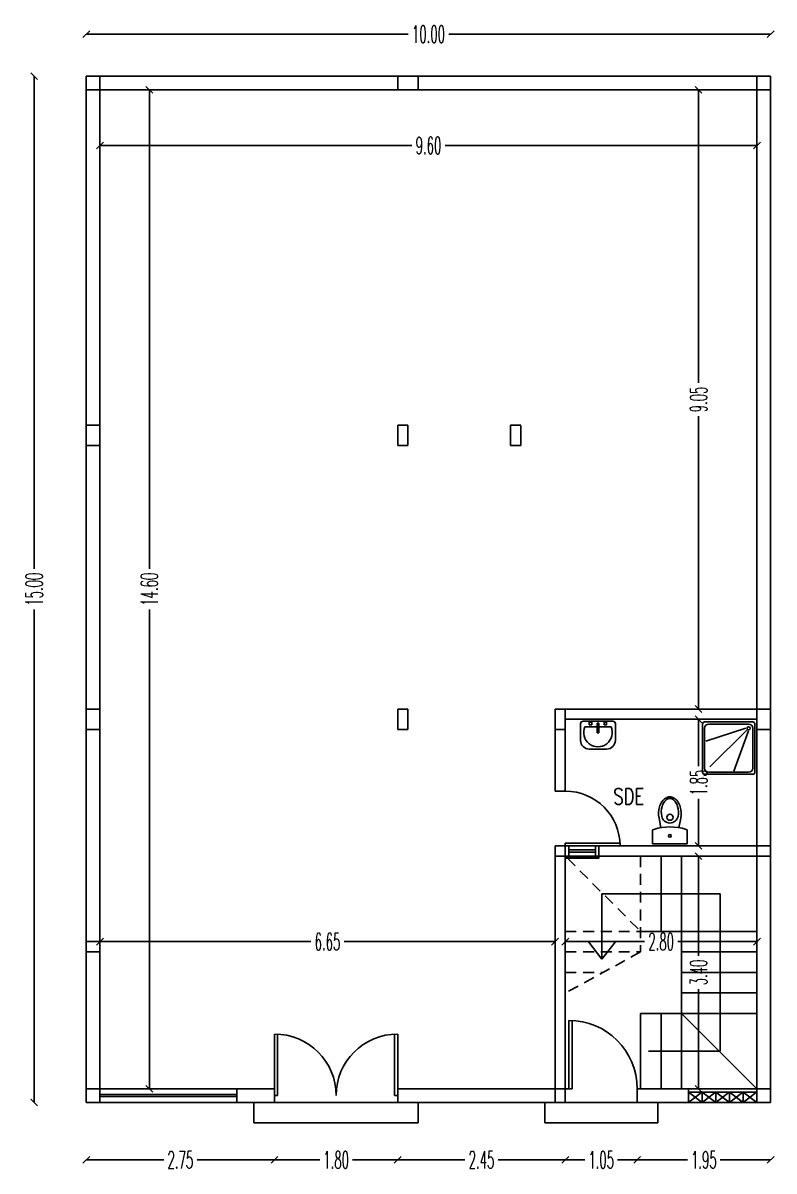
# Model space of a CAD drawing. Extents: x -110 to 3211, y -163 to 893.
# Drawn here: x 2055.47 to 2066.45, y 97.82 to 114.6 of the extents above; entities that cross this region are included whole.
import ezdxf

# ---------------------------------------------------------------- set-up
doc = ezdxf.new("R2010")
doc.units = 0
doc.header["$LTSCALE"] = 0.8
doc.header["$MEASUREMENT"] = 0
doc.linetypes.add('DASHED', pattern=[0.75, 0.5, -0.25])
doc.layers.get('0').update_dxf_attribs({"color": 5, "linetype": 'CONTINUOUS'})
doc.layers.get('DEFPOINTS').update_dxf_attribs({"linetype": 'CONTINUOUS'})
for name, color, linetype in [('DOOR', 3, 'CONTINUOUS'), ('DRAIN', 2, 'CONTINUOUS'), ('PIPE', 50, 'CONTINUOUS'), ('STR', 5, 'CONTINUOUS'), ('TEXT', 200, 'CONTINUOUS'), ('WALL', 6, 'CONTINUOUS'), ('WIN-PLN', 5, 'CONTINUOUS')]:
    doc.layers.add(name, color=color, linetype=linetype)
doc.styles.add('AYMAN-S', font='romant.shx', dxfattribs={"width": 0.7, "height": 0.15})
doc.styles.add('AYMOONY', font='romant.shx', dxfattribs={"width": 0.5})
doc.styles.add('ROMANT', font='ROMANC.SHX', dxfattribs={"width": 0.75})
doc.dimstyles.new('AYMAN-SIT', dxfattribs={"dimtxt": 0.25, "dimasz": 0.08, "dimexe": 0.18, "dimexo": 0.06, "dimgap": 0.05, "dimtad": 0, "dimzin": 1, "dimdsep": 46, "dimtxsty": 'AYMAN-S', "dimblk1": 'OBLIQUE', "dimblk2": 'OBLIQUE', "dimsah": 1, "dimcen": 0.09, "dimse1": 1, "dimse2": 1, "dimclrd": 256, "dimclre": 256, "dimclrt": 200, "dimadec": 0, "dimazin": 0, "dimtfac": 1, "dimtdec": 4, "dimtix": 1, "dimtmove": 0, "dimatfit": 3, "dimldrblk": 'OBLIQUE', "dimfxl": 1, "dimtolj": 1, "dimtzin": 0, "dimarcsym": 0})

# ---------------------------------------------------------------- blocks, each defined once
blk = doc.blocks.new('_OBLIQUE')
at = {"color": 0, "linetype": 'ByBlock'}
blk.add_line((-0.5, -0.5), (0.5, 0.5), dxfattribs=at)
blk = doc.blocks.new('*D258')
at = {"layer": 'DEFPOINTS', "color": 0, "ltscale": 0.8, "transparency": 16777216}
for p in [(2056.549, 113.621), (2057.321, 113.621), (2056.549, 99.021)]:
    blk.add_point(p, dxfattribs=at)
at = {"layer": 'PIPE', "color": 7, "lineweight": -2, "ltscale": 0.8, "transparency": 16777216}
for p, q in [((2057.321, 113.621), (2057.321, 106.619)), ((2057.321, 99.021), (2057.321, 106.024))]:
    blk.add_line(p, q, dxfattribs=at)
at = {"layer": 'PIPE', "color": 7, "lineweight": -2, "ltscale": 0.8, "transparency": 16777216, "xscale": 0.1, "yscale": 0.1, "zscale": 0.1}
for p, rotation in [((2057.321, 113.621), 90), ((2057.321, 99.021), 270)]:
    blk.add_blockref('_OBLIQUE', p, dxfattribs=dict(at, rotation=rotation))
at = {"layer": 'PIPE', "color": 7, "ltscale": 0.8, "transparency": 16777216, "insert": (2057.321, 106.321), "char_height": 0.25, "attachment_point": 5, "rotation": 90, "style": 'AYMOONY'}
blk.add_mtext('\\A1;14.60', dxfattribs=at)
blk = doc.blocks.new('*D259')
at = {"layer": 'DEFPOINTS', "color": 0, "ltscale": 0.8, "transparency": 16777216}
for p in [(2055.638, 113.821), (2056.399, 113.821), (2056.399, 98.821)]:
    blk.add_point(p, dxfattribs=at)
at = {"layer": 'PIPE', "color": 7, "lineweight": -2, "ltscale": 0.8, "transparency": 16777216}
for p, q in [((2055.638, 113.821), (2055.638, 106.619)), ((2055.638, 98.821), (2055.638, 106.024))]:
    blk.add_line(p, q, dxfattribs=at)
at = {"layer": 'PIPE', "color": 7, "lineweight": -2, "ltscale": 0.8, "transparency": 16777216, "xscale": 0.1, "yscale": 0.1, "zscale": 0.1}
for p, rotation in [((2055.638, 113.821), 90), ((2055.638, 98.821), 270)]:
    blk.add_blockref('_OBLIQUE', p, dxfattribs=dict(at, rotation=rotation))
at = {"layer": 'PIPE', "color": 7, "ltscale": 0.8, "transparency": 16777216, "insert": (2055.638, 106.321), "char_height": 0.25, "attachment_point": 5, "rotation": 90, "style": 'AYMOONY'}
blk.add_mtext('\\A1;15.00', dxfattribs=at)
blk = doc.blocks.new('*D260')
at = {"layer": 'DEFPOINTS', "color": 0, "ltscale": 0.8, "transparency": 16777216}
for p in [(2066.399, 114.434), (2056.399, 99.996), (2066.399, 99.996)]:
    blk.add_point(p, dxfattribs=at)
at = {"layer": 'PIPE', "color": 7, "lineweight": -2, "ltscale": 0.8, "transparency": 16777216}
for p, q in [((2056.399, 114.434), (2061.102, 114.434)), ((2066.399, 114.434), (2061.696, 114.434))]:
    blk.add_line(p, q, dxfattribs=at)
at = {"layer": 'PIPE', "color": 7, "lineweight": -2, "ltscale": 0.8, "transparency": 16777216, "xscale": 0.1, "yscale": 0.1, "zscale": 0.1, "rotation": 180}
blk.add_blockref('_OBLIQUE', (2056.399, 114.434), dxfattribs=at)
at = {"layer": 'PIPE', "color": 7, "lineweight": -2, "ltscale": 0.8, "transparency": 16777216, "xscale": 0.1, "yscale": 0.1, "zscale": 0.1}
blk.add_blockref('_OBLIQUE', (2066.399, 114.434), dxfattribs=at)
at = {"layer": 'PIPE', "color": 7, "ltscale": 0.8, "transparency": 16777216, "insert": (2061.399, 114.434), "char_height": 0.25, "attachment_point": 5, "style": 'AYMOONY'}
blk.add_mtext('\\A1;10.00', dxfattribs=at)
blk = doc.blocks.new('*D261')
at = {"layer": 'DEFPOINTS', "color": 0, "ltscale": 0.8, "transparency": 16777216}
for p in [(2056.599, 112.807), (2066.199, 112.807), (2066.199, 112.807)]:
    blk.add_point(p, dxfattribs=at)
at = {"layer": 'PIPE', "color": 7, "lineweight": -2, "ltscale": 0.8, "transparency": 16777216}
for p, q in [((2056.599, 112.807), (2061.155, 112.807)), ((2066.199, 112.807), (2061.642, 112.807))]:
    blk.add_line(p, q, dxfattribs=at)
at = {"layer": 'PIPE', "color": 7, "lineweight": -2, "ltscale": 0.8, "transparency": 16777216, "xscale": 0.1, "yscale": 0.1, "zscale": 0.1, "rotation": 180}
blk.add_blockref('_OBLIQUE', (2056.599, 112.807), dxfattribs=at)
at = {"layer": 'PIPE', "color": 7, "lineweight": -2, "ltscale": 0.8, "transparency": 16777216, "xscale": 0.1, "yscale": 0.1, "zscale": 0.1}
blk.add_blockref('_OBLIQUE', (2066.199, 112.807), dxfattribs=at)
at = {"layer": 'PIPE', "color": 7, "ltscale": 0.8, "transparency": 16777216, "insert": (2061.399, 112.807), "char_height": 0.25, "attachment_point": 5, "style": 'AYMOONY'}
blk.add_mtext('\\A1;9.60', dxfattribs=at)
blk = doc.blocks.new('*D262')
at = {"layer": 'DEFPOINTS', "color": 0, "ltscale": 0.8, "transparency": 16777216}
for p in [(2065.346, 113.621), (2066.136, 113.621), (2066.249, 104.571)]:
    blk.add_point(p, dxfattribs=at)
at = {"layer": 'PIPE', "color": 7, "lineweight": -2, "ltscale": 0.8, "transparency": 16777216}
for p, q in [((2065.346, 113.621), (2065.346, 109.34)), ((2065.346, 104.571), (2065.346, 108.853))]:
    blk.add_line(p, q, dxfattribs=at)
at = {"layer": 'PIPE', "color": 7, "lineweight": -2, "ltscale": 0.8, "transparency": 16777216, "xscale": 0.1, "yscale": 0.1, "zscale": 0.1}
for p, rotation in [((2065.346, 113.621), 90), ((2065.346, 104.571), 270)]:
    blk.add_blockref('_OBLIQUE', p, dxfattribs=dict(at, rotation=rotation))
at = {"layer": 'PIPE', "color": 7, "ltscale": 0.8, "transparency": 16777216, "insert": (2065.346, 109.096), "char_height": 0.25, "attachment_point": 5, "rotation": 90, "style": 'AYMOONY'}
blk.add_mtext('\\A1;9.05', dxfattribs=at)
blk = doc.blocks.new('D')
at = {"layer": 'DOOR', "color": 3}
for p, q in [((0, 1), (0, 0)), ((0.05, 0), (0.05, 0.999)), ((0, 0), (0.05, 0))]:
    blk.add_line(p, q, dxfattribs=at)
blk.add_arc((0, 0), 1, 0, 90, dxfattribs=at)
blk = doc.blocks.new('*D263')
at = {"layer": 'DEFPOINTS', "color": 0, "ltscale": 0.8, "transparency": 16777216}
for p in [(2065.332, 104.421), (2065.346, 102.571), (2065.394, 102.571)]:
    blk.add_point(p, dxfattribs=at)
at = {"layer": 'PIPE', "color": 7, "lineweight": -2, "ltscale": 0.8, "transparency": 16777216}
for p, q in [((2065.346, 104.421), (2065.346, 103.734)), ((2065.346, 102.571), (2065.346, 103.259))]:
    blk.add_line(p, q, dxfattribs=at)
at = {"layer": 'PIPE', "color": 7, "lineweight": -2, "ltscale": 0.8, "transparency": 16777216, "xscale": 0.1, "yscale": 0.1, "zscale": 0.1}
for p, rotation in [((2065.346, 104.421), 90), ((2065.346, 102.571), 270)]:
    blk.add_blockref('_OBLIQUE', p, dxfattribs=dict(at, rotation=rotation))
at = {"layer": 'PIPE', "color": 7, "ltscale": 0.8, "transparency": 16777216, "insert": (2065.346, 103.496), "char_height": 0.25, "attachment_point": 5, "rotation": 90, "style": 'AYMOONY'}
blk.add_mtext('\\A1;1.85', dxfattribs=at)
blk = doc.blocks.new('*D264')
at = {"layer": 'DEFPOINTS', "color": 0, "ltscale": 0.8, "transparency": 16777216}
for p in [(2065.149, 102.421), (2065.346, 102.421), (2065.149, 99.021)]:
    blk.add_point(p, dxfattribs=at)
at = {"layer": 'PIPE', "color": 7, "lineweight": -2, "ltscale": 0.8, "transparency": 16777216}
for p, q in [((2065.346, 102.421), (2065.346, 100.965)), ((2065.346, 99.021), (2065.346, 100.478))]:
    blk.add_line(p, q, dxfattribs=at)
at = {"layer": 'PIPE', "color": 7, "lineweight": -2, "ltscale": 0.8, "transparency": 16777216, "xscale": 0.1, "yscale": 0.1, "zscale": 0.1}
for p, rotation in [((2065.346, 102.421), 90), ((2065.346, 99.021), 270)]:
    blk.add_blockref('_OBLIQUE', p, dxfattribs=dict(at, rotation=rotation))
at = {"layer": 'PIPE', "color": 7, "ltscale": 0.8, "transparency": 16777216, "insert": (2065.346, 100.721), "char_height": 0.25, "attachment_point": 5, "rotation": 90, "style": 'AYMOONY'}
blk.add_mtext('\\A1;3.40', dxfattribs=at)
blk = doc.blocks.new('*D265')
at = {"layer": 'DEFPOINTS', "color": 0, "ltscale": 0.8, "transparency": 16777216}
for p in [(2056.599, 101.171), (2063.249, 101.171), (2063.249, 101.171)]:
    blk.add_point(p, dxfattribs=at)
at = {"layer": 'PIPE', "color": 7, "lineweight": -2, "ltscale": 0.8, "transparency": 16777216}
for p, q in [((2056.599, 101.171), (2059.68, 101.171)), ((2063.249, 101.171), (2060.167, 101.171))]:
    blk.add_line(p, q, dxfattribs=at)
at = {"layer": 'PIPE', "color": 7, "lineweight": -2, "ltscale": 0.8, "transparency": 16777216, "xscale": 0.1, "yscale": 0.1, "zscale": 0.1, "rotation": 180}
blk.add_blockref('_OBLIQUE', (2056.599, 101.171), dxfattribs=at)
at = {"layer": 'PIPE', "color": 7, "lineweight": -2, "ltscale": 0.8, "transparency": 16777216, "xscale": 0.1, "yscale": 0.1, "zscale": 0.1}
blk.add_blockref('_OBLIQUE', (2063.249, 101.171), dxfattribs=at)
at = {"layer": 'PIPE', "color": 7, "ltscale": 0.8, "transparency": 16777216, "insert": (2059.924, 101.171), "char_height": 0.25, "attachment_point": 5, "style": 'AYMOONY'}
blk.add_mtext('\\A1;6.65', dxfattribs=at)
blk = doc.blocks.new('*D267')
at = {"layer": 'DEFPOINTS', "color": 0, "ltscale": 0.8, "transparency": 16777216}
for p in [(2063.399, 101.171), (2066.199, 101.171), (2066.199, 101.171)]:
    blk.add_point(p, dxfattribs=at)
at = {"layer": 'PIPE', "color": 7, "lineweight": -2, "ltscale": 0.8, "transparency": 16777216}
for p, q in [((2063.399, 101.171), (2064.555, 101.171)), ((2066.199, 101.171), (2065.042, 101.171))]:
    blk.add_line(p, q, dxfattribs=at)
at = {"layer": 'PIPE', "color": 7, "lineweight": -2, "ltscale": 0.8, "transparency": 16777216, "xscale": 0.1, "yscale": 0.1, "zscale": 0.1, "rotation": 180}
blk.add_blockref('_OBLIQUE', (2063.399, 101.171), dxfattribs=at)
at = {"layer": 'PIPE', "color": 7, "lineweight": -2, "ltscale": 0.8, "transparency": 16777216, "xscale": 0.1, "yscale": 0.1, "zscale": 0.1}
blk.add_blockref('_OBLIQUE', (2066.199, 101.171), dxfattribs=at)
at = {"layer": 'PIPE', "color": 7, "ltscale": 0.8, "transparency": 16777216, "insert": (2064.799, 101.171), "char_height": 0.25, "attachment_point": 5, "style": 'AYMOONY'}
blk.add_mtext('\\A1;2.80', dxfattribs=at)
blk = doc.blocks.new('*D271')
at = {"layer": 'DEFPOINTS', "color": 0, "ltscale": 0.8, "transparency": 16777216}
for p in [(2056.399, 98.821), (2059.15, 98.821), (2059.15, 97.983)]:
    blk.add_point(p, dxfattribs=at)
at = {"layer": 'PIPE', "color": 7, "lineweight": -2, "ltscale": 0.8, "transparency": 16777216}
for p, q in [((2056.399, 97.983), (2057.531, 97.983)), ((2059.15, 97.983), (2058.018, 97.983))]:
    blk.add_line(p, q, dxfattribs=at)
at = {"layer": 'PIPE', "color": 7, "lineweight": -2, "ltscale": 0.8, "transparency": 16777216, "xscale": 0.1, "yscale": 0.1, "zscale": 0.1, "rotation": 180}
blk.add_blockref('_OBLIQUE', (2056.399, 97.983), dxfattribs=at)
at = {"layer": 'PIPE', "color": 7, "lineweight": -2, "ltscale": 0.8, "transparency": 16777216, "xscale": 0.1, "yscale": 0.1, "zscale": 0.1}
blk.add_blockref('_OBLIQUE', (2059.15, 97.983), dxfattribs=at)
at = {"layer": 'PIPE', "color": 7, "ltscale": 0.8, "transparency": 16777216, "insert": (2057.774, 97.983), "char_height": 0.25, "attachment_point": 5, "style": 'AYMOONY'}
blk.add_mtext('\\A1;2.75', dxfattribs=at)
blk = doc.blocks.new('*D272')
at = {"layer": 'DEFPOINTS', "color": 0, "ltscale": 0.8, "transparency": 16777216}
for p in [(2059.15, 98.821), (2060.95, 98.821), (2060.95, 97.983)]:
    blk.add_point(p, dxfattribs=at)
at = {"layer": 'PIPE', "color": 7, "lineweight": -2, "ltscale": 0.8, "transparency": 16777216}
for p, q in [((2059.15, 97.983), (2059.812, 97.983)), ((2060.95, 97.983), (2060.287, 97.983))]:
    blk.add_line(p, q, dxfattribs=at)
at = {"layer": 'PIPE', "color": 7, "lineweight": -2, "ltscale": 0.8, "transparency": 16777216, "xscale": 0.1, "yscale": 0.1, "zscale": 0.1, "rotation": 180}
blk.add_blockref('_OBLIQUE', (2059.15, 97.983), dxfattribs=at)
at = {"layer": 'PIPE', "color": 7, "lineweight": -2, "ltscale": 0.8, "transparency": 16777216, "xscale": 0.1, "yscale": 0.1, "zscale": 0.1}
blk.add_blockref('_OBLIQUE', (2060.95, 97.983), dxfattribs=at)
at = {"layer": 'PIPE', "color": 7, "ltscale": 0.8, "transparency": 16777216, "insert": (2060.05, 97.983), "char_height": 0.25, "attachment_point": 5, "style": 'AYMOONY'}
blk.add_mtext('\\A1;1.80', dxfattribs=at)
blk = doc.blocks.new('*D273')
at = {"layer": 'DEFPOINTS', "color": 0, "ltscale": 0.8, "transparency": 16777216}
for p in [(2060.95, 98.821), (2063.399, 98.821), (2063.399, 97.983)]:
    blk.add_point(p, dxfattribs=at)
at = {"layer": 'PIPE', "color": 7, "lineweight": -2, "ltscale": 0.8, "transparency": 16777216}
for p, q in [((2060.95, 97.983), (2061.931, 97.983)), ((2063.399, 97.983), (2062.418, 97.983))]:
    blk.add_line(p, q, dxfattribs=at)
at = {"layer": 'PIPE', "color": 7, "lineweight": -2, "ltscale": 0.8, "transparency": 16777216, "xscale": 0.1, "yscale": 0.1, "zscale": 0.1, "rotation": 180}
blk.add_blockref('_OBLIQUE', (2060.95, 97.983), dxfattribs=at)
at = {"layer": 'PIPE', "color": 7, "lineweight": -2, "ltscale": 0.8, "transparency": 16777216, "xscale": 0.1, "yscale": 0.1, "zscale": 0.1}
blk.add_blockref('_OBLIQUE', (2063.399, 97.983), dxfattribs=at)
at = {"layer": 'PIPE', "color": 7, "ltscale": 0.8, "transparency": 16777216, "insert": (2062.174, 97.983), "char_height": 0.25, "attachment_point": 5, "style": 'AYMOONY'}
blk.add_mtext('\\A1;2.45', dxfattribs=at)
blk = doc.blocks.new('*D274')
at = {"layer": 'DEFPOINTS', "color": 0, "ltscale": 0.8, "transparency": 16777216}
for p in [(2063.399, 98.821), (2064.449, 98.821), (2064.449, 97.983)]:
    blk.add_point(p, dxfattribs=at)
at = {"layer": 'PIPE', "color": 7, "lineweight": -2, "ltscale": 0.8, "transparency": 16777216}
for p, q in [((2063.399, 97.983), (2063.686, 97.983)), ((2064.449, 97.983), (2064.161, 97.983))]:
    blk.add_line(p, q, dxfattribs=at)
at = {"layer": 'PIPE', "color": 7, "lineweight": -2, "ltscale": 0.8, "transparency": 16777216, "xscale": 0.1, "yscale": 0.1, "zscale": 0.1, "rotation": 180}
blk.add_blockref('_OBLIQUE', (2063.399, 97.983), dxfattribs=at)
at = {"layer": 'PIPE', "color": 7, "lineweight": -2, "ltscale": 0.8, "transparency": 16777216, "xscale": 0.1, "yscale": 0.1, "zscale": 0.1}
blk.add_blockref('_OBLIQUE', (2064.449, 97.983), dxfattribs=at)
at = {"layer": 'PIPE', "color": 7, "ltscale": 0.8, "transparency": 16777216, "insert": (2063.924, 97.983), "char_height": 0.25, "attachment_point": 5, "style": 'AYMOONY'}
blk.add_mtext('\\A1;1.05', dxfattribs=at)
blk = doc.blocks.new('*D275')
at = {"layer": 'DEFPOINTS', "color": 0, "ltscale": 0.8, "transparency": 16777216}
for p in [(2064.449, 98.821), (2066.399, 98.821), (2066.399, 97.983)]:
    blk.add_point(p, dxfattribs=at)
at = {"layer": 'PIPE', "color": 7, "lineweight": -2, "ltscale": 0.8, "transparency": 16777216}
for p, q in [((2064.449, 97.983), (2065.186, 97.983)), ((2066.399, 97.983), (2065.661, 97.983))]:
    blk.add_line(p, q, dxfattribs=at)
at = {"layer": 'PIPE', "color": 7, "lineweight": -2, "ltscale": 0.8, "transparency": 16777216, "xscale": 0.1, "yscale": 0.1, "zscale": 0.1, "rotation": 180}
blk.add_blockref('_OBLIQUE', (2064.449, 97.983), dxfattribs=at)
at = {"layer": 'PIPE', "color": 7, "lineweight": -2, "ltscale": 0.8, "transparency": 16777216, "xscale": 0.1, "yscale": 0.1, "zscale": 0.1}
blk.add_blockref('_OBLIQUE', (2066.399, 97.983), dxfattribs=at)
at = {"layer": 'PIPE', "color": 7, "ltscale": 0.8, "transparency": 16777216, "insert": (2065.424, 97.983), "char_height": 0.25, "attachment_point": 5, "style": 'AYMOONY'}
blk.add_mtext('\\A1;1.95', dxfattribs=at)

msp = doc.modelspace()

# ---------------------------------------------------------------- hatches: boundary and pattern name
at = {"layer": 'WIN-PLN', "ltscale": 0.8}
h = msp.add_hatch(dxfattribs=at)
h.set_pattern_fill('NET', color=256, scale=0.1, angle=45, style=0)
h.set_pattern_definition([(45, (1897.676004, 0), (-0.0088388348, 0.0088388348), []), (135, (1897.676004, 0), (-0.0088388348, -0.0088388348), [])])
h.paths.add_polyline_path([(2063.891, 102.391), (2063.891, 102.421), (2063.399, 102.421), (2063.399, 102.391)])

# ---------------------------------------------------------------- linework, layer by layer
for p, q in [((2063.659, 104.394), (2064.092, 104.394)), ((2063.748, 104.339), (2063.748, 104.377)), ((2063.748, 104.377), (2063.786, 104.377)), ((2063.786, 104.377), (2063.786, 104.339)), ((2064.003, 104.377), (2063.965, 104.377)), ((2063.965, 104.377), (2063.965, 104.339)), ((2064.003, 104.339), (2064.003, 104.377)), ((2065.435, 104.382), (2066.138, 104.382)), ((2063.621, 104.113), (2063.621, 104.355)), ((2063.684, 104.313), (2063.863, 104.313)), ((2063.786, 104.339), (2063.748, 104.339)), ((2063.863, 104.364), (2063.888, 104.364)), ((2063.863, 104.224), (2063.863, 104.364)), ((2063.888, 104.262), (2063.863, 104.262)), ((2063.888, 104.224), (2063.863, 104.224)), ((2063.888, 104.364), (2063.888, 104.224)), ((2063.888, 104.313), (2064.067, 104.313)), ((2063.965, 104.339), (2064.003, 104.339)), ((2064.131, 104.355), (2064.131, 104.113)), ((2065.404, 103.647), (2065.404, 104.351)), ((2065.435, 103.708), (2065.435, 104.29)), ((2066.039, 104.29), (2065.45, 104.099)), ((2065.496, 104.351), (2066.077, 104.351)), ((2066.054, 104.267), (2065.511, 103.724)), ((2066.077, 104.252), (2065.863, 103.663)), ((2066.138, 104.29), (2066.138, 103.708)), ((2066.169, 104.351), (2066.169, 103.647)), ((2064.003, 103.986), (2063.748, 103.986)), ((2066.138, 103.617), (2065.435, 103.617)), ((2066.077, 103.647), (2065.496, 103.647)), ((2064.768, 102.977), (2064.793, 102.835)), ((2065.085, 102.977), (2065.06, 102.835)), ((2064.671, 102.794), (2064.671, 102.602)), ((2065.181, 102.602), (2065.181, 102.794)), ((2064.671, 102.602), (2065.181, 102.602))]:
    msp.add_line(p, q)
msp.add_lwpolyline([(2064.768, 102.977, -0.118499), (2064.775, 103.141, -0.081032), (2064.81, 103.216, -0.107012), (2064.867, 103.27, -0.137195), (2064.926, 103.287, -0.137195), (2064.986, 103.27, -0.107012), (2065.043, 103.216, -0.081032), (2065.078, 103.141, -0.118499), (2065.085, 102.977, -0.069003)], format="xyb")
msp.add_lwpolyline([(2064.807, 103.002, -0.118499), (2064.813, 103.148, -0.081032), (2064.842, 103.212, -0.107012), (2064.887, 103.254, -0.137195), (2064.926, 103.265, -0.137195), (2064.966, 103.254, -0.107012), (2065.011, 103.212, -0.081032), (2065.04, 103.148, -0.118499), (2065.046, 103.002, -0.820787)], format="xyb", close=True)
for centre, radius in [((2066.077, 104.29), 0.023), ((2064.928, 102.99), 0.045), ((2064.928, 102.717), 0.02)]:
    msp.add_circle(centre, radius)
for centre, radius, start, end in [((2063.659, 104.355), 0.0382, 90, 180), ((2064.092, 104.355), 0.0382, 0, 90), ((2065.435, 104.351), 0.0306, 90, 180), ((2066.138, 104.351), 0.0306, 0, 90), ((2063.876, 104.228), 0.209, 156.067, 23.933), ((2065.496, 104.29), 0.0612, 90, 180), ((2066.077, 104.29), 0.0612, 0, 90), ((2063.748, 104.113), 0.127, 180, 270), ((2064.003, 104.113), 0.127, 270, 0), ((2065.496, 103.708), 0.0612, 180, 270), ((2066.077, 103.708), 0.0612, 270, 0), ((2065.435, 103.647), 0.0306, 180, 270), ((2066.138, 103.647), 0.0306, 270, 0), ((2064.69, 102.794), 0.0185, 90.0033, 180.0033), ((2064.927, 102.059), 0.789, 72.57, 107.4367), ((2065.163, 102.794), 0.0185, 0.0033, 90.0033)]:
    msp.add_arc(centre, radius, start, end)
at = {"layer": 'DOOR', "ltscale": 0.8}
for p, q in [((2063.199, 99.021), (2063.249, 99.021)), ((2063.399, 99.021), (2063.449, 99.021))]:
    msp.add_line(p, q, dxfattribs=at)
at = {"layer": 'DRAIN', "color": 7, "ltscale": 0.8}
for p, q in [((2065.199, 98.971), (2065.199, 99.021)), ((2065.199, 98.821), (2065.394, 98.971)), ((2065.399, 98.821), (2065.199, 98.971)), ((2065.199, 98.971), (2066.199, 98.971)), ((2065.399, 98.821), (2065.594, 98.971)), ((2065.599, 98.821), (2065.399, 98.971)), ((2065.599, 98.821), (2065.794, 98.971)), ((2065.799, 98.821), (2065.599, 98.971)), ((2065.799, 98.821), (2065.994, 98.971)), ((2065.999, 98.821), (2065.799, 98.971)), ((2065.999, 98.821), (2066.194, 98.971)), ((2066.199, 98.821), (2065.999, 98.971))]:
    msp.add_line(p, q, dxfattribs=at)
at = {"layer": 'PIPE', "color": 7, "ltscale": 0.8}
for p, q in [((2065.662, 101.871), (2063.935, 101.871)), ((2063.935, 100.913), (2063.935, 101.871)), ((2065.662, 99.571), (2065.662, 101.871)), ((2063.935, 100.913), (2063.744, 101.164)), ((2063.935, 100.913), (2064.127, 101.164)), ((2065.662, 99.571), (2064.616, 99.571))]:
    msp.add_line(p, q, dxfattribs=at)
at = {"layer": 'STR', "color": 252, "linetype": 'DASHED', "ltscale": 0.4}
for p, q in [((2063.429, 102.391), (2064.499, 101.321)), ((2064.499, 102.421), (2064.499, 101.021)), ((2063.399, 101.321), (2064.499, 101.321)), ((2063.399, 101.021), (2064.499, 101.021)), ((2064.499, 101.021), (2063.399, 100.421)), ((2063.399, 100.721), (2063.949, 100.721))]:
    msp.add_line(p, q, dxfattribs=at)
at = {"layer": 'STR', "color": 252}
for p, q in [((2064.799, 102.421), (2064.799, 101.321)), ((2065.099, 102.421), (2065.099, 101.321)), ((2064.499, 101.321), (2066.199, 101.321)), ((2065.099, 100.121), (2065.099, 101.321)), ((2065.099, 101.021), (2066.199, 101.021)), ((2065.099, 100.721), (2066.199, 100.721)), ((2065.099, 100.421), (2066.199, 100.421)), ((2064.499, 100.121), (2066.199, 100.121)), ((2064.499, 100.121), (2064.499, 99.021)), ((2064.799, 100.121), (2064.799, 99.021)), ((2065.099, 100.121), (2065.099, 99.021)), ((2065.099, 100.121), (2066.199, 99.021)), ((2058.85, 98.821), (2058.85, 98.521)), ((2060.95, 98.821), (2059.15, 98.821)), ((2061.25, 98.821), (2061.25, 98.521)), ((2063.099, 98.821), (2063.099, 98.521)), ((2064.449, 98.821), (2063.399, 98.821)), ((2064.749, 98.821), (2064.749, 98.521)), ((2061.25, 98.521), (2058.85, 98.521)), ((2064.749, 98.521), (2063.099, 98.521))]:
    msp.add_line(p, q, dxfattribs=at)
at = {"layer": 'WALL'}
for p, q in [((2056.399, 113.821), (2056.399, 98.821)), ((2056.399, 113.821), (2066.399, 113.821)), ((2056.399, 113.821), (2056.399, 99.996)), ((2056.599, 113.821), (2056.599, 98.821)), ((2060.95, 113.621), (2060.95, 113.821)), ((2061.25, 113.621), (2061.25, 113.821)), ((2066.199, 113.821), (2066.199, 103.471)), ((2066.399, 113.821), (2066.399, 103.471)), ((2056.399, 113.621), (2060.95, 113.621)), ((2061.1, 113.621), (2060.95, 113.621)), ((2061.1, 113.621), (2066.399, 113.621)), ((2056.399, 112.621), (2056.399, 112.546)), ((2056.399, 112.621), (2056.399, 112.546)), ((2056.399, 112.471), (2056.399, 112.546)), ((2056.399, 112.471), (2056.399, 112.546)), ((2056.399, 108.721), (2056.599, 108.721)), ((2060.95, 108.721), (2061.1, 108.721)), ((2060.95, 108.721), (2060.95, 108.421)), ((2061.1, 108.421), (2061.1, 108.721)), ((2062.599, 108.721), (2062.749, 108.721)), ((2062.599, 108.721), (2062.599, 108.421)), ((2062.599, 108.716), (2062.599, 108.421)), ((2062.749, 108.716), (2062.749, 108.421)), ((2056.399, 108.421), (2056.599, 108.421)), ((2060.95, 108.421), (2061.1, 108.421)), ((2062.599, 108.421), (2062.749, 108.421)), ((2056.399, 104.571), (2056.599, 104.571)), ((2060.95, 104.571), (2061.1, 104.571)), ((2060.95, 104.571), (2060.95, 104.271)), ((2061.1, 104.571), (2061.1, 104.271)), ((2063.249, 104.571), (2066.399, 104.571)), ((2063.249, 104.571), (2063.249, 103.371)), ((2063.399, 104.571), (2063.399, 103.371)), ((2063.399, 104.421), (2066.199, 104.421)), ((2056.399, 104.271), (2056.599, 104.271)), ((2060.95, 104.271), (2061.1, 104.271)), ((2063.249, 104.271), (2063.399, 104.271)), ((2066.199, 104.271), (2066.399, 104.271)), ((2063.399, 103.371), (2063.249, 103.371)), ((2066.199, 103.471), (2066.199, 98.971)), ((2066.399, 103.471), (2066.399, 98.821)), ((2063.249, 102.571), (2066.399, 102.571)), ((2063.249, 102.571), (2063.249, 98.821)), ((2063.399, 102.571), (2063.399, 98.821)), ((2063.891, 102.571), (2063.891, 102.421)), ((2063.249, 102.421), (2066.399, 102.421)), ((2056.399, 101.171), (2056.599, 101.171)), ((2056.399, 101.021), (2056.599, 101.021)), ((2056.399, 99.021), (2059.15, 99.021)), ((2058.599, 99.021), (2058.599, 98.821)), ((2059.15, 99.021), (2059.15, 98.821)), ((2060.95, 99.021), (2063.249, 99.021)), ((2060.95, 99.021), (2060.95, 98.821)), ((2062.199, 99.021), (2061.1, 99.021)), ((2063.399, 99.021), (2063.249, 99.021)), ((2064.449, 99.021), (2066.399, 99.021)), ((2064.449, 99.021), (2064.449, 98.821)), ((2066.199, 98.971), (2066.199, 98.821)), ((2056.399, 98.821), (2059.15, 98.821)), ((2060.95, 98.821), (2063.249, 98.821)), ((2062.199, 98.821), (2061.1, 98.821)), ((2063.399, 98.821), (2063.249, 98.821)), ((2064.449, 98.821), (2066.249, 98.821)), ((2066.249, 98.821), (2066.399, 98.821)), ((2066.249, 98.821), (2066.399, 98.821)), ((2066.249, 98.821), (2066.399, 98.821))]:
    msp.add_line(p, q, dxfattribs=at)
at = {"layer": 'WALL', "color": 7}
for p, q in [((2065.199, 98.971), (2065.199, 98.821)), ((2065.399, 98.971), (2065.399, 98.821)), ((2065.599, 98.971), (2065.599, 98.821)), ((2065.799, 98.971), (2065.799, 98.821)), ((2065.999, 98.971), (2065.999, 98.821))]:
    msp.add_line(p, q, dxfattribs=at)
at = {"layer": 'WIN-PLN', "ltscale": 0.8}
for p, q in [((2063.449, 102.571), (2063.449, 102.421)), ((2063.841, 102.571), (2063.841, 102.421)), ((2063.891, 102.391), (2063.399, 102.391)), ((2063.841, 102.511), (2063.449, 102.511)), ((2063.841, 102.481), (2063.449, 102.481)), ((2063.891, 102.421), (2063.891, 102.391)), ((2056.599, 98.936), (2058.599, 98.936)), ((2056.599, 98.906), (2058.599, 98.906))]:
    msp.add_line(p, q, dxfattribs=at)

# ---------------------------------------------------------------- block references
at = {"layer": 'DOOR', "ltscale": 0.8, "xscale": -0.799999999999983, "yscale": 0.8000000000000114, "zscale": 0.8, "rotation": 270}
msp.add_blockref('D', (2063.399, 102.571), dxfattribs=at)
at = {"layer": 'DOOR', "ltscale": 0.8}
msp.add_blockref('D', (2063.449, 99.021), dxfattribs=at)
for p, xscale, yscale, zscale in [((2059.15, 98.921), 0.8999999999999773, 0.8999999999999773, 0.8999999999999773), ((2060.95, 98.921), -0.9000000000000057, 0.9000000000000057, 0.9000000000000057)]:
    msp.add_blockref('D', p, dxfattribs=dict(at, xscale=xscale, yscale=yscale, zscale=zscale))

# ---------------------------------------------------------------- texts
at = {"layer": 'TEXT', "color": 7, "ltscale": 61, "style": 'ROMANT', "width": 0.75}
msp.add_text('SDE', height=0.2334, dxfattribs=at).set_placement((2064.102, 103.177))

# ---------------------------------------------------------------- dimensions: what is measured, and where the dimension line sits
at = {"layer": 'PIPE', "ltscale": 0.8}
for base, p1, p2, angle, picture, middle in [((2066.399, 114.434), (2056.399, 99.996), (2066.399, 99.996), 0, '*D260', (2061.399, 114.434)), ((2055.638, 113.821), (2056.399, 98.821), (2056.399, 113.821), 270, '*D259', (2055.638, 106.321)), ((2065.346, 113.621), (2066.249, 104.571), (2066.136, 113.621), 270, '*D262', (2065.346, 109.096)), ((2066.199, 112.807), (2056.599, 112.807), (2066.199, 112.807), 0, '*D261', (2061.399, 112.807)), ((2065.346, 102.571), (2065.332, 104.421), (2065.394, 102.571), 270, '*D263', (2065.346, 103.496)), ((2065.346, 102.421), (2065.149, 99.021), (2065.149, 102.421), 270, '*D264', (2065.346, 100.721))]:
    dim = msp.add_linear_dim(base=base, p1=p1, p2=p2, angle=angle, dimstyle='AYMAN-SIT', override={"dimasz": 0.1, "dimexe": 0.006, "dimtxsty": 'AYMOONY', "dimclrd": 7, "dimclrt": 7, "dimtdec": 2}, dxfattribs=at)
    dim.commit()
    dim.dimension.update_dxf_attribs({"geometry": picture, "text_midpoint": middle})
dim = msp.add_aligned_dim(p1=(2056.549, 99.021), p2=(2056.549, 113.621), distance=-0.772, dimstyle='AYMAN-SIT', override={"dimasz": 0.1, "dimexe": 0.006, "dimtxsty": 'AYMOONY', "dimclrd": 7, "dimclrt": 7, "dimtdec": 2}, dxfattribs=at)
dim.commit()
dim.dimension.update_dxf_attribs({"geometry": '*D258', "text_midpoint": (2057.321, 106.321)})
for base, p1, p2, override, picture, middle in [((2063.249, 101.171), (2056.599, 101.171), (2063.249, 101.171), {"dimasz": 0.1, "dimexe": 0.006, "dimtxsty": 'AYMOONY', "dimclrd": 7, "dimclrt": 7, "dimtdec": 2}, '*D265', (2059.924, 101.171)), ((2066.199, 101.171), (2063.399, 101.171), (2066.199, 101.171), {"dimasz": 0.1, "dimexe": 0.006, "dimtxsty": 'AYMOONY', "dimclrd": 7, "dimclrt": 7, "dimtdec": 2}, '*D267', (2064.799, 101.171)), ((2059.15, 97.983), (2056.399, 98.821), (2059.15, 98.821), {"dimasz": 0.1, "dimexe": 0.006, "dimtxsty": 'AYMOONY', "dimclrd": 7, "dimclrt": 7, "dimtdec": 2}, '*D271', (2057.774, 97.983)), ((2060.95, 97.983), (2059.15, 98.821), (2060.95, 98.821), {"dimasz": 0.1, "dimexe": 0.006, "dimtxsty": 'AYMOONY', "dimclrd": 7, "dimclrt": 7, "dimtdec": 2, "dimtmove": 1}, '*D272', (2060.05, 97.983)), ((2063.399, 97.983), (2060.95, 98.821), (2063.399, 98.821), {"dimasz": 0.1, "dimexe": 0.006, "dimtxsty": 'AYMOONY', "dimclrd": 7, "dimclrt": 7, "dimtdec": 2, "dimtmove": 1}, '*D273', (2062.174, 97.983)), ((2064.449, 97.983), (2063.399, 98.821), (2064.449, 98.821), {"dimasz": 0.1, "dimexe": 0.006, "dimtxsty": 'AYMOONY', "dimclrd": 7, "dimclrt": 7, "dimtdec": 2, "dimtmove": 1}, '*D274', (2063.924, 97.983)), ((2066.399, 97.983), (2064.449, 98.821), (2066.399, 98.821), {"dimasz": 0.1, "dimexe": 0.006, "dimtxsty": 'AYMOONY', "dimclrd": 7, "dimclrt": 7, "dimtdec": 2, "dimtmove": 1}, '*D275', (2065.424, 97.983))]:
    dim = msp.add_linear_dim(base=base, p1=p1, p2=p2, dimstyle='AYMAN-SIT', override=override, dxfattribs=at)
    dim.commit()
    dim.dimension.update_dxf_attribs({"geometry": picture, "text_midpoint": middle})

doc.saveas('drawing.dxf')
